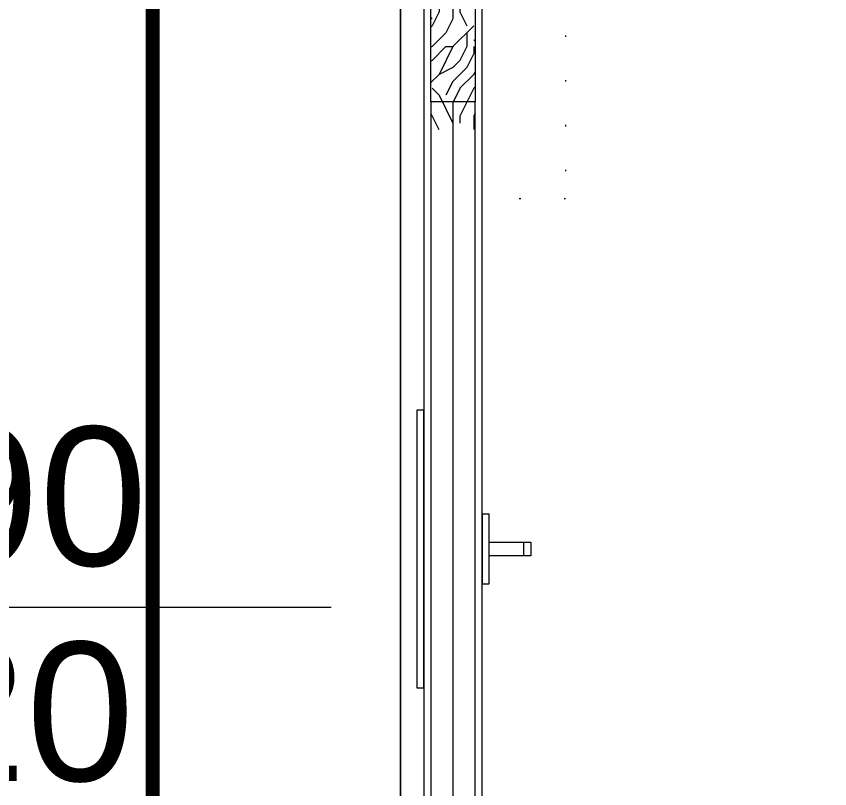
# Model space of a CAD drawing. Extents: x -2050 to 29725, y -1777 to 6820.
# Drawn here: x 14159.8 to 14218.4, y 2727.9 to 2783.6 of the extents above; entities that cross this region are included whole.
import ezdxf
from ezdxf.enums import TextEntityAlignment as Align

# ---------------------------------------------------------------- set-up
doc = ezdxf.new("R2010")
doc.units = 0
doc.header["$LTSCALE"] = 25
doc.header["$MEASUREMENT"] = 0
doc.linetypes.add('DOT2', pattern=[0.125, 0, -0.125])
doc.linetypes.add('HIDDEN2', pattern=[4.7624999999999975, 3.174999999999998, -1.587499999999999])
doc.layers.get('0').update_dxf_attribs({"color": 9, "lineweight": 9})
for name, color, linetype, lineweight in [('06C', 9, 'Continuous', 9), ('09', 9, 'Continuous', 9), ('10', 9, 'Continuous', 9), ('12', 9, 'Continuous', 9), ('20', 9, 'DOT2', 9), ('21', 9, 'Continuous', 9), ('22', 8, 'Continuous', 9), ('33', 9, 'BATTING', 9), ('40B', 9, 'Continuous', 9)]:
    doc.layers.add(name, color=color, linetype=linetype, lineweight=lineweight)
doc.styles.add('Arial', font='arial.ttf', dxfattribs={"height": 2.5})
doc.linetypes.add('BATTING', pattern='A,0.0001,-0.1,[134,ltypeshp.shx,S=0.1,R=0,X=-0.1,Y=0],-0.2,[134,ltypeshp.shx,S=0.1,R=180,X=0.1,Y=0],-0.1', length=0.4001000000000002)

# ---------------------------------------------------------------- blocks, each defined once
blk = doc.blocks.new('0_doorno')
blk.add_lwpolyline([(4.499999999999829, 5.684e-13), (12.49999999999983, 5.684e-13)])
at = {"style": 'Arial'}
blk.add_attdef('YUKSEKLIK', text='', height=2, dxfattribs=at).set_placement((4.999999999999821, 12.30000000000063), align=Align.TOP_LEFT)
blk.add_attdef('KAPINO', text='', height=2, dxfattribs=at).set_placement((-1.705e-13, 5.684e-13), align=Align.MIDDLE)
blk.add_attdef('GENISLIK', text='', height=2, dxfattribs=at).set_placement((4.999999999999823, -3.789358799453337), align=Align.BOTTOM_LEFT)
blk = doc.blocks.new('KAPI KODLARI 2. KAT')
at = {"layer": '22'}
ref = blk.add_blockref('0_doorno', (14119.99999999911, 2741.000000004952), dxfattribs=dict(at, xscale=5, yscale=5, zscale=5))
ref.add_attrib('GENISLIK', '90', dxfattribs={"layer": '0', "height": 10, "style": 'Arial'}).set_placement((14153.71077762531, 2741.000000004955), align=Align.BOTTOM_LEFT)
ref.add_attrib('YUKSEKLIK', '220', dxfattribs={"layer": '0', "height": 10, "style": 'Arial'}).set_placement((14144.99999999911, 2738.500000004955), align=Align.TOP_LEFT)
blk = doc.blocks.new('p-kapı')
at = {"layer": '09'}
h = blk.add_hatch(dxfattribs=at)
h.set_pattern_fill('LOGEND', color=256, scale=10, style=0)
h.set_pattern_definition([(360, (-1595.241908694795, -1979.639528495034), (9.999999999999996, -10), [3, -7]), (360, (-1595.241908694795, -1980.139528495034), (9.999999999999996, -10), [3, -7]), (360, (-1594.741908694795, -1981.139528495034), (9.999999999999996, -10), [2, -8]), (360, (-1594.241908694796, -1982.139528495034), (9.999999999999996, -10), [1.5, -8.5]), (360, (-1594.241908694796, -1983.139528495034), (9.999999999999996, -10), [1, -9]), (360, (-1596.741908694796, -1984.139528495034), (9.999999999999996, -10), [0.5, -2.5, 0.5, -6.5]), (360, (-1595.241908694795, -1984.639528495034), (9.999999999999996, -10), [0.5, -4, 1.5, -4]), (360, (-1593.241908694795, -1985.139528495034), (9.999999999999996, -10), [0.5, -0.5, 0.5, -8.5]), (360, (-1593.741908694795, -1985.639528495034), (9.999999999999996, -10), [0.5, -9.5]), (360, (-1594.241908694796, -1986.639528495034), (9.999999999999996, -10), [1.5, -8.5]), (360, (-1594.241908694796, -1987.639528495034), (9.999999999999996, -10), [2, -8]), (360, (-1594.741908694795, -1988.639528495034), (9.999999999999996, -10), [2.5, -3, 0.5, -4]), (270, (-1598.741908694796, -1982.639528495034), (-10, -9.999999999999996), [0.5, -1, 2.5, -6]), (270, (-1598.241908694796, -1983.639528495034), (-10, -9.999999999999996), [0.5, -0.5, 1.5, -7.5]), (270, (-1597.741908694796, -1987.639528495034), (-10, -9.999999999999996), [1, -9]), (270, (-1597.241908694796, -1983.639528495034), (-10, -9.999999999999996), [2, -3, 0.5, -4.5]), (270, (-1596.741908694796, -1989.139528495034), (-10, -9.999999999999996), [0.5, -9.5]), (270, (-1596.241908694796, -1984.139528495034), (-10, -9.999999999999996), [1.5, -8.5]), (270, (-1595.241908694795, -1984.639528495034), (-10, -9.999999999999996), [1, -9]), (270, (-1594.241908694796, -1984.639528495034), (-10, -9.999999999999996), [0.5, -1.5, 1.5, -6.5]), (270, (-1593.741908694795, -1985.139528495034), (-10, -9.999999999999996), [0.5, -9.5]), (270, (-1593.241908694795, -1983.139528495034), (-10, -9.999999999999996), [1.399999999999999, -8.6]), (270, (-1592.741908694796, -1981.139528495034), (-10, -9.999999999999996), [1, -9]), (270, (-1591.741908694795, -1985.139528495034), (-10, -9.999999999999996), [0.5, -9.5]), (270, (-1590.741908694796, -1984.639528495034), (-10, -9.999999999999996), [1.5, -8.5]), (270, (-1589.741908694796, -1984.639528495034), (-10, -9.999999999999996), [1.5, -8.5]), (314.9999999999999, (-1591.241908694796, -1980.639528495034), (-3.3e-15, -10.00000000019025), [0.7071000000000001, -0.7071000000000001, 0.7071000000000001, -12.02083562]), (314.9999999999999, (-1593.241908694795, -1983.139528495034), (-3.3e-15, -10.00000000019025), [1.414199999999999, -12.72793562]), (314.9999999999999, (-1597.241908694796, -1988.139528495034), (-3.3e-15, -10.00000000019025), [1.414199999999999, -12.72793562]), (314.9999999999999, (-1595.241908694795, -1985.639528495034), (-3.3e-15, -10.00000000019025), [1.414199999999999, -12.72793562]), (314.9999999999999, (-1594.741908694795, -1983.639528495034), (-3.3e-15, -10.00000000019025), [1.414199999999999, -12.72793562]), (314.9999999999999, (-1591.741908694795, -1981.639528495034), (-3.3e-15, -10.00000000019025), [1.414199999999999, -12.72793562]), (314.9999999999999, (-1592.741908694796, -1982.139528495034), (-3.3e-15, -10.00000000019025), [2.121319999999998, -12.02081562]), (314.9999999999999, (-1595.741908694796, -1986.639528495034), (-3.3e-15, -10.00000000019025), [0.7071000000000001, -13.43503562]), (314.9999999999999, (-1596.241908694796, -1987.639528495034), (-3.3e-15, -10.00000000019025), [0.7071000000000001, -13.43503562]), (314.9999999999999, (-1592.241908694796, -1987.639528495034), (-3.3e-15, -10.00000000019025), [0.7071000000000001, -13.43503562]), (314.9999999999999, (-1596.241908694796, -1982.639528495034), (-3.3e-15, -10.00000000019025), [0.7071000000000001, -13.43503562]), (314.9999999999999, (-1590.741908694796, -1986.139528495034), (-3.3e-15, -10.00000000019025), [0.7071000000000001, -13.43503562]), (314.9999999999999, (-1594.241908694796, -1985.139528495034), (-3.3e-15, -10.00000000019025), [0.7071000000000001, -13.43503562]), (314.9999999999999, (-1593.241908694795, -1986.139528495034), (-3.3e-15, -10.00000000019025), [0.7071000000000001, -13.43503562]), (225, (-1593.741908694795, -1984.139528495034), (-10.00000000019025, 3.3e-15), [0.7071000000000001, -0.7071000000000001, 2.121319999999998, -10.60661562]), (225, (-1592.241908694796, -1984.139528495034), (-10.00000000019025, 3.3e-15), [0.7071000000000001, -13.43503562]), (225, (-1592.241908694796, -1980.639528495034), (-10.00000000019025, 3.3e-15), [0.7071000000000001, -13.43503562]), (225, (-1594.241908694796, -1983.139528495034), (-10.00000000019025, 3.3e-15), [0.7071000000000001, -13.43503562]), (225, (-1592.741908694796, -1985.139528495034), (-10.00000000019025, 3.3e-15), [0.7071000000000001, -13.43503562]), (225, (-1595.241908694795, -1982.639528495034), (-10.00000000019025, 3.3e-15), [0.7071000000000001, -13.43503562]), (225, (-1591.241908694796, -1982.639528495034), (-10.00000000019025, 3.3e-15), [0.7071000000000001, -13.43503562]), (225, (-1598.241908694796, -1979.639528495034), (-10.00000000019025, 3.3e-15), [0.7071000000000001, -13.43503562]), (225, (-1597.741908694796, -1980.139528495034), (-10.00000000019025, 3.3e-15), [1.414199999999999, -12.72793562]), (225, (-1597.241908694796, -1980.639528495034), (-10.00000000019025, 3.3e-15), [1.414199999999999, -12.72793562]), (225, (-1596.241908694796, -1980.639528495034), (-10.00000000019025, 3.3e-15), [1.414199999999999, -12.72793562]), (225, (-1595.741908694796, -1981.639528495034), (-10.00000000019025, 3.3e-15), [1.414199999999999, -12.72793562]), (225, (-1591.741908694795, -1985.639528495034), (-10.00000000019025, 3.3e-15), [1.414199999999999, -12.72793562]), (225, (-1589.741908694796, -1980.639528495034), (-10.00000000019025, 3.3e-15), [1.414199999999999, -12.72793562]), (225, (-1589.241908694796, -1988.639528495034), (-10.00000000019025, 3.3e-15), [1.414199999999999, -12.72793562]), (225, (-1589.241908694796, -1987.639528495034), (-10.00000000019025, 3.3e-15), [1.414199999999999, -12.72793562]), (225, (-1590.241908694796, -1987.139528495034), (-10.00000000019025, 3.3e-15), [1.414199999999999, -12.72793562]), (225, (-1597.241908694796, -1987.139528495034), (-10.00000000019025, 3.3e-15), [2.121319999999998, -12.02081562]), (225, (-1590.741908694796, -1986.139528495034), (-10.00000000019025, 3.3e-15), [2.121319999999998, -12.02081562]), (333.4349487999999, (-1596.241908694796, -1989.139528495034), (10.00000000000094, -4.0006493e-09), [1.117999999999998, -21.24267976999997]), (333.4349487999999, (-1596.241908694796, -1984.139528495034), (10.00000000000094, -4.0006493e-09), [1.117999999999998, -21.24267976999997]), (333.4349487999999, (-1595.241908694795, -1987.139528495034), (10.00000000000094, -4.0006493e-09), [1.117999999999998, -21.24267976999997]), (333.4349487999999, (-1592.241908694796, -1980.139528495034), (10.00000000000094, -4.0006493e-09), [1.117999999999998, -21.24267976999997]), (333.4349487999999, (-1592.741908694796, -1981.139528495034), (10.00000000000094, -4.0006493e-09), [1.117999999999998, -21.24267976999997]), (333.4349487999999, (-1595.741908694796, -1983.139528495034), (10.00000000000094, -4.0006493e-09), [1.117999999999998, -21.24267976999997]), (333.4349487999999, (-1595.741908694796, -1988.139528495034), (10.00000000000094, -4.0006493e-09), [1.117999999999998, -21.24267976999997]), (333.4349487999999, (-1592.741908694796, -1985.139528495034), (10.00000000000094, -4.0006493e-09), [2.235999999999997, -20.12467976999998]), (296.5650511799998, (-1592.741908694796, -1986.639528495034), (5.099821e-10, -10.00000000000094), [1.117999999999975, -21.24267976999962]), (296.5650511799998, (-1591.241908694796, -1983.639528495034), (5.099821e-10, -10.00000000000094), [1.117999999999975, -21.24267976999962]), (296.5650511799998, (-1596.241908694796, -1985.639528495034), (5.099821e-10, -10.00000000000094), [1.117999999999975, -21.24267976999962]), (296.5650511799998, (-1598.241908694796, -1986.139528495034), (5.099821e-10, -10.00000000000094), [1.117999999999975, -21.24267976999962]), (296.5650511799998, (-1592.241908694796, -1984.139528495034), (5.099821e-10, -10.00000000000094), [1.117999999999975, -21.24267976999962]), (296.5650511799998, (-1593.241908694795, -1984.139528495034), (5.099821e-10, -10.00000000000094), [1.117999999999975, -21.24267976999962]), (296.5650511799998, (-1597.241908694796, -1985.639528495034), (5.099821e-10, -10.00000000000094), [2.235999999999953, -20.12467976999963]), (296.5650511799998, (-1589.741908694796, -1982.139528495034), (5.099821e-10, -10.00000000000094), [2.235999999999953, -20.12467976999963]), (296.5650511799998, (-1590.741908694796, -1982.639528495034), (5.099821e-10, -10.00000000000094), [2.235999999999953, -20.12467976999963]), (243.4349487999999, (-1598.741908694796, -1981.139528495034), (-4.0006526e-09, -10.00000000000094), [1.11799999999998, -21.24267976999968]), (243.4349487999999, (-1598.741908694796, -1986.639528495034), (-4.0006526e-09, -10.00000000000094), [1.11799999999998, -21.24267976999968]), (243.4349487999999, (-1596.741908694796, -1979.639528495034), (-4.0006526e-09, -10.00000000000094), [1.11799999999998, -21.24267976999968]), (243.4349487999999, (-1597.741908694796, -1988.639528495034), (-4.0006526e-09, -10.00000000000094), [1.11799999999998, -21.24267976999968]), (243.4349487999999, (-1596.741908694796, -1982.639528495034), (-4.0006526e-09, -10.00000000000094), [1.11799999999998, -21.24267976999968]), (243.4349487999999, (-1594.741908694795, -1983.639528495034), (-4.0006526e-09, -10.00000000000094), [1.11799999999998, -21.24267976999968]), (243.4349487999999, (-1593.741908694795, -1985.639528495034), (-4.0006526e-09, -10.00000000000094), [1.11799999999998, -21.24267976999968]), (243.4349487999999, (-1598.241908694796, -1981.639528495034), (3.2114650989e-06, -10.00000160773382), [1.11799999999998, -21.24267976999968]), (243.4349487999999, (-1595.741908694796, -1983.139528495034), (-4.0006526e-09, -10.00000000000094), [1.11799999999998, -21.24267976999968]), (243.4349487999999, (-1592.741908694796, -1982.139528495034), (-4.0006526e-09, -10.00000000000094), [1.11799999999998, -21.24267976999968]), (243.4349487999999, (-1591.741908694795, -1983.139528495034), (-4.0006526e-09, -10.00000000000094), [1.11799999999998, -21.24267976999968]), (243.4349487999999, (-1589.741908694796, -1986.139528495034), (-4.0006526e-09, -10.00000000000094), [1.11799999999998, -21.24267976999968]), (243.4349487999999, (-1597.241908694796, -1989.139528495034), (-4.0006526e-09, -10.00000000000094), [1.11799999999998, -21.24267976999968]), (243.4349487999999, (-1598.741908694796, -1988.639528495034), (-4.0006526e-09, -10.00000000000094), [2.23599999999996, -20.12467976999968]), (243.4349487999999, (-1597.241908694796, -1981.639528495034), (-4.0006526e-09, -10.00000000000094), [2.23599999999996, -20.12467976999968]), (206.5650511799999, (-1598.741908694796, -1980.139528495034), (-10.00000000000094, -5.099854e-10), [1.117999999999998, -21.24267976999997]), (206.5650511799999, (-1590.241908694796, -1979.639528495034), (-10.00000000000094, -5.099854e-10), [1.117999999999998, -21.24267976999997]), (206.5650511799999, (-1590.741908694796, -1984.639528495034), (-10.00000000000094, -5.099854e-10), [1.117999999999998, -21.24267976999997]), (206.5650511799999, (-1594.741908694795, -1981.139528495034), (-10.00000000000094, -5.099854e-10), [1.117999999999998, -21.24267976999997]), (206.5650511799999, (-1595.241908694795, -1980.139528495034), (-10.00000000000094, -5.099854e-10), [1.117999999999998, -21.24267976999997]), (206.5650511799999, (-1594.241908694796, -1982.139528495034), (-10.00000000000094, -5.099854e-10), [1.117999999999998, -21.24267976999997]), (206.5650511799999, (-1591.241908694796, -1988.139528495034), (-10.00000000000094, -5.099854e-10), [1.117999999999998, -21.24267976999997]), (206.5650511799999, (-1590.241908694796, -1988.639528495034), (-10.00000000000094, -5.099854e-10), [2.235999999999996, -20.12467976999998])])
h.paths.add_polyline_path([(1.170000000001889, -4.599999999998543), (1.170000000001889, -14.60028270519979), (4.370000000002618, -14.60028270519979), (4.370000000002618, -4.599999999998543)])
at = {"layer": '06C'}
blk.add_line((7.870046077259757, -45.30000001471488), (7.870046077259757, -44.3000000147149), dxfattribs=at)
for points in [[(5.370046077259756, -42.3000000147149), (4.870046077259757, -42.3000000147149), (4.870046077259757, -47.3000000147149), (5.370046077259756, -47.3000000147149)], [(8.370046077259758, -45.30000001471488), (5.370046077259756, -45.30000001471488), (5.370046077259756, -44.3000000147149), (8.370046077259758, -44.3000000147149)]]:
    blk.add_lwpolyline(points, close=True, dxfattribs=at)
at = {"layer": '10'}
blk.add_lwpolyline([(0.6702100840338971, -34.80029411766009), (0.1702100840338971, -34.80029411766009), (0.1702100840338971, -54.80029411766007), (0.6702100840338971, -54.80029411766007)], close=True, dxfattribs=at)
at = {"layer": '12', "ltscale": 20}
for points in [[(0.6700000000018917, -85.40000000000146), (4.870000000002619, -85.40029411766591), (4.870000000002619, -4.600294117648446), (0.6704201680659027, -4.600000029422517)], [(4.370000000002618, -12.60028424741904), (1.169998639968979, -12.60029411764844), (1.170000000001889, -4.599999999998543), (4.370000000002618, -4.600294117648446)], [(1.170000000001889, -75.40008858544023), (4.370000000002618, -75.40008858544023), (4.370000000002618, -12.60028270519979), (1.169998639968979, -12.60029276964633)]]:
    blk.add_lwpolyline(points, close=True, dxfattribs=at)
at = {"layer": '20'}
blk.add_lwpolyline([(4.870000000002619, -4.600294117648446), (10.87000000000262, -4.600294117648446), (10.87000000000262, -19.60029411764844), (4.870000000002619, -19.60029411764844), (4.870000000002619, -4.600294117648446)], dxfattribs=at)
blk.add_arc((4.870000000002619, -4.600294117648446), 81.60029411766662, 270.1053228038254, 0, dxfattribs=at)
at = {"layer": '33', "ltscale": 0.2}
blk.add_lwpolyline([(2.769999319985799, -12.60028918253374), (2.770000000000436, -75.40008858544023)], dxfattribs=at)
blk = doc.blocks.new('p-2. kat planı')
at = {"layer": '40B'}
blk.add_lwpolyline([(13052.49999999928, 1837.500000004656), (13052.49999999928, 1065.502548781358), (13054.42480239587, 1065.502548781358, -0.1521855926196576), (16671.44686171444, 2158.21095216628), (16671.44686171444, 2226.093571196794), (16672.49999999928, 2226.093571196794), (16672.49999999928, 2372.500000004704), (15944.99999999205, 2372.500000004704), (15944.99999999205, 2365.000004310688), (14187.49999999982, 2363.00000431069), (14187.49999999912, 2825.00000000466), (13845.00000016377, 2825.00000000466), (13845.00000016377, 1845.000000004657), (13845.00000016377, 1837.500000004656)], format="xyb", close=True, dxfattribs=at)
blk.add_lwpolyline([(14187.49999999912, 2620.000002157726), (14480.49999999928, 2620.000002157726), (14480.49999999928, 2825.00000000466), (14187.49999999912, 2825.00000000466)], close=True, dxfattribs=at)
blk.add_blockref('p-kapı', (14188.49999999934, 2790.000000004566))

msp = doc.modelspace()

# ---------------------------------------------------------------- linework, layer by layer
at = {"layer": '21', "linetype": 'HIDDEN2', "ltscale": 0.1, "const_width": 1}
msp.add_lwpolyline([(14169.63583771534, 2880.949971813528), (14512.49999999898, 2880.949971813528), (14512.49999999899, 2393.960992339893), (14169.63583771534, 2393.960992339893)], close=True, dxfattribs=at)

# ---------------------------------------------------------------- block references
msp.add_blockref('p-2. kat planı', (0, 0))
at = {"layer": '22'}
msp.add_blockref('KAPI KODLARI 2. KAT', (0, 0), dxfattribs=at)

doc.saveas('drawing.dxf')
